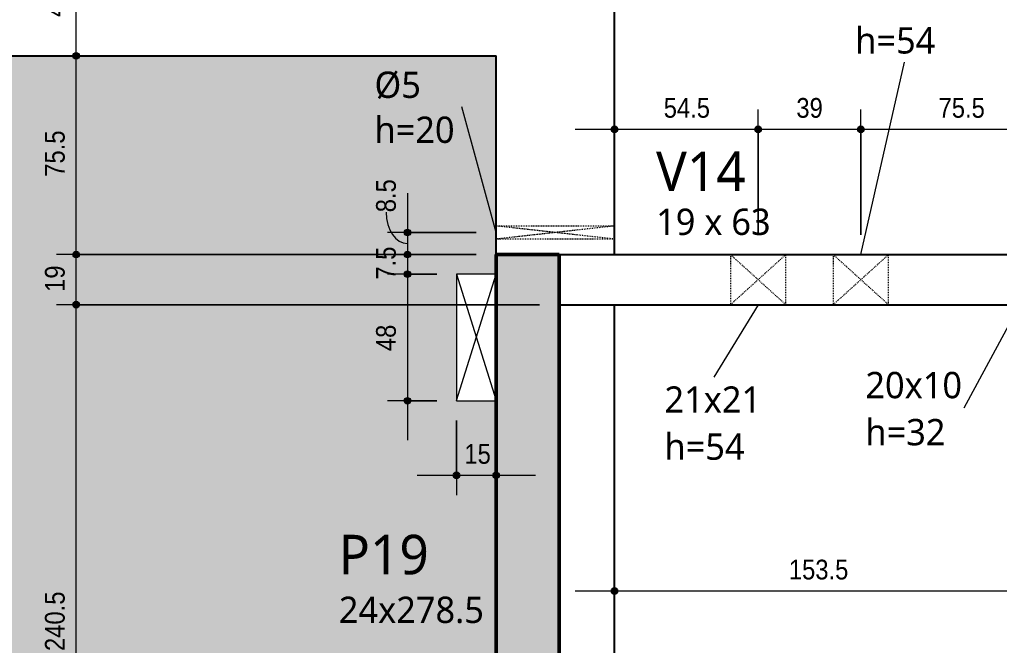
# Model space of a CAD drawing. Header units: centimetres. Extents: x -1475 to 26035, y -1239 to 84208.
# Drawn here: x 3866 to 4237.9, y -949.6 to -712 of the extents above; entities that cross this region are included whole.
import ezdxf

# ---------------------------------------------------------------- set-up
doc = ezdxf.new("R2010")
doc.units = ezdxf.units.CM
doc.linetypes.add('Traço', pattern=[0.6349999999999998, 0.3174999999999999, -0.3174999999999999])
for name, color, linetype, lineweight in [('A-ANNO-DIMS', 7, 'Continuous', 9), ('A-ANNO-DIMS-50', 7, 'Continuous', 9), ('A-FLOR', 7, 'Continuous', 9), ('A-GENM', 7, 'Continuous', 18), ('A-GENM-HDLN', 7, 'Traço', 18), ('A-GENM-IDEN', 7, 'Continuous', 9), ('S-BEAM', 7, 'Continuous', 9), ('S-BEAM-IDEN', 7, 'Continuous', 9), ('S-COLS', 7, 'Continuous', 9), ('S-COLS-IDEN', 7, 'Continuous', 9)]:
    doc.layers.add(name, color=color, linetype=linetype, lineweight=lineweight)
doc.styles.add('Fira Sans', font='', dxfattribs={"width": 0.9, "height": 7.5})
doc.styles.add('Gadugi', font='gadugi.ttf', dxfattribs={"height": 14.99999999999999})
doc.styles.add('Gadugi_1', font='gadugi.ttf', dxfattribs={"height": 9.999999999999993})
doc.styles.get('Fira Sans').set_extended_font_data('Fira Sans')
doc.dimstyles.new('PED_R80_1_5mm_ACIMA_As_ESQ__R00', dxfattribs={"dimscale": 30.48, "dimtxt": 10.22984559970693, "dimasz": 0.3280839895013123, "dimexe": 0.2460629921259842, "dimexo": 0.2460629921259842, "dimgap": 0.04921259842519685, "dimtad": 1, "dimdec": 1, "dimrnd": 0.5, "dimdsep": 46, "dimtxsty": 'Fira Sans', "dimblk1": 'DOTSMALL', "dimblk2": 'DOTSMALL', "dimsah": 1, "dimcen": 0.09, "dimdle": 0.4921259842519685, "dimazin": 0, "dimtfac": 1, "dimtdec": 4, "dimtix": 1, "dimtmove": 0, "dimatfit": 3, "dimfxl": 1, "dimtvp": 1, "dimtolj": 1, "dimtzin": 0, "dimarcsym": 2})
doc.dimstyles.new('PED_R80_1_5mm_ACIMA_As_ESQ__R00_1', dxfattribs={"dimscale": 30.48, "dimtxt": 10.22984559970693, "dimasz": 0.3280839895013123, "dimexe": 0.2460629921259842, "dimexo": 0.2460629921259842, "dimgap": 0.04921259842519685, "dimtad": 1, "dimdec": 1, "dimrnd": 0.5, "dimdsep": 46, "dimtxsty": 'Fira Sans', "dimblk1": 'DOTSMALL', "dimblk2": 'DOTSMALL', "dimsah": 1, "dimcen": 0.09, "dimdle": 0.4921259842519685, "dimazin": 0, "dimtfac": 1, "dimtdec": 4, "dimtix": 1, "dimtmove": 1, "dimatfit": 3, "dimfxl": 1, "dimtvp": 1, "dimtolj": 1, "dimtzin": 0, "dimarcsym": 2})
doc.dimstyles.new('PED_R80_1_5mm_ACIMA_As_ESQ__R00_3', dxfattribs={"dimscale": 30.48, "dimtxt": 10.22984559970693, "dimasz": 0.3280839895013123, "dimexe": 0.2460629921259842, "dimexo": 0.2460629921259842, "dimgap": 0.04921259842519685, "dimtad": 1, "dimdec": 1, "dimrnd": 0.5, "dimdsep": 46, "dimtxsty": 'Fira Sans', "dimblk1": 'DOTSMALL', "dimblk2": 'DOTSMALL', "dimsah": 1, "dimcen": 0.09, "dimdle": 0.4921259842519685, "dimazin": 0, "dimtfac": 1, "dimtdec": 4, "dimtix": 1, "dimtmove": 0, "dimatfit": 3, "dimfxl": 1, "dimtvp": 1, "dimtolj": 1, "dimtzin": 0, "dimarcsym": 2})

# ---------------------------------------------------------------- blocks, each defined once
blk = doc.blocks.new('PED_FURO_CIRCULAR_R04_2020 _INSTÂNCIA_ - FURO CIRC-3758922-PL200 - FORMA DO DUPLEX INFERIOR')
at = {"layer": 'A-GENM-HDLN'}
for p, q in [((2.500000000000612, -22.50000000000068), (-2.499999999999365, 22.49999999999919)), ((-2.499999999999365, -22.50000000000068), (2.500000000000612, 22.49999999999919)), ((-2.499999999999365, -22.50000000000068), (-2.499999999999365, 22.49999999999919)), ((2.500000000000612, 22.49999999999919), (2.500000000000612, -22.50000000000068))]:
    blk.add_line(p, q, dxfattribs=at)
blk = doc.blocks.new('PED_FURO_RETANGULAR_R04_2020 _INSTÂNCIA_ - FURO RET-4054831-PL200 - FORMA DO DUPLEX INFERIOR')
at = {"layer": 'A-GENM-HDLN'}
for p, q in [((-10.49999999999937, -9.499999999999448), (10.50000000000068, 9.500000000000858)), ((-10.49999999999937, 9.500000000000858), (10.50000000000068, -9.499999999999448)), ((-10.49999999999937, 9.500000000000858), (-10.49999999999937, -9.499999999999448)), ((10.50000000000068, -9.499999999999448), (10.50000000000068, 9.500000000000858))]:
    blk.add_line(p, q, dxfattribs=at)
blk = doc.blocks.new('DIMBLOCK237-PL200 - FORMA DO DUPLEX INFERIOR')
at = {"layer": 'A-ANNO-DIMS-50', "true_color": 0x000032}
h = blk.add_hatch(color=178, dxfattribs=at)
edge = h.paths.add_edge_path(flags=0)
edge.add_arc((4031.832146776258, -885.0237263070013), 1.25, 0, 360)
h = blk.add_hatch(color=178, dxfattribs=at)
edge = h.paths.add_edge_path(flags=0)
edge.add_arc((4046.830040947419, -885.0237263070013), 1.25, 0, 360)
at = {"layer": 'A-ANNO-DIMS-50', "color": 178, "true_color": 0x000032}
for p, q in [((4031.832146776258, -864.1977276800777), (4031.832146776258, -892.5237263070013)), ((4031.832146776258, -885.0237263070013), (4031.832146776258, -864.1977276800777)), ((4046.830040947419, -890.755959354035), (4046.830040947419, -877.5237263070013)), ((4016.832146776258, -885.0237263070013), (4061.830040947419, -885.0237263070013)), ((4046.830040947419, -885.0237263070013), (4046.830040947419, -890.7559593540351))]:
    blk.add_line(p, q, dxfattribs=at)
for centre in [(4031.832146776258, -885.0237263070013), (4046.830040947419, -885.0237263070013)]:
    blk.add_circle(centre, 1.25, dxfattribs=at)
at = {"layer": 'A-ANNO-DIMS-50', "color": 0, "insert": (4034.806354461969, -873.1383852404173), "char_height": 7.5, "width": 10.8593745596889, "attachment_point": 1, "line_spacing_factor": 1.049214933303275, "style": 'Fira Sans'}
blk.add_mtext('15', dxfattribs=at)
blk = doc.blocks.new('_DotSmall')
at = {"color": 0, "linetype": 'ByBlock', "const_width": 0.5}
blk.add_lwpolyline([(-0.0625, 0, 1), (0.0625, 0, 1)], format="xyb", close=True, dxfattribs=at)
blk = doc.blocks.new('DIMBLOCK238-PL200 - FORMA DO DUPLEX INFERIOR')
at = {"layer": 'A-ANNO-DIMS-50', "true_color": 0x000032}
h = blk.add_hatch(color=178, dxfattribs=at)
edge = h.paths.add_edge_path(flags=0)
edge.add_arc((4013.171094408877, -792.8584961664592), 1.25, 0, 360)
h = blk.add_hatch(color=178, dxfattribs=at)
edge = h.paths.add_edge_path(flags=0)
edge.add_arc((4013.171094408877, -801.2499793059804), 1.25, 0, 360)
at = {"layer": 'A-ANNO-DIMS-50', "color": 178, "true_color": 0x000032}
for p, q in [((4013.171094408877, -777.8584961664593), (4013.171094408877, -801.2499793059804)), ((4039.33004094742, -792.8584961664592), (4005.671094408877, -792.8584961664592)), ((4013.171094408877, -792.8584961664592), (4039.33004094742, -792.8584961664592)), ((4039.330040947419, -801.2499793059804), (4005.671094408877, -801.2499793059804)), ((4013.171094408877, -801.2499793059806), (4039.330040947419, -801.2499793059806))]:
    blk.add_line(p, q, dxfattribs=at)
for centre in [(4013.171094408877, -792.8584961664592), (4013.171094408877, -801.2499793059804)]:
    blk.add_circle(centre, 1.25, dxfattribs=at)
blk.add_ellipse((4013.171094408877, -785.1686564046485), major_axis=(0, 11.88558133157142), ratio=0.6779300993669043, start_param=1.570796326794898, end_param=3.141592653589789, dxfattribs=at)
at = {"layer": 'A-ANNO-DIMS-50', "color": 0, "insert": (4001.285753342293, -785.1686564046485), "char_height": 7.5, "width": 14.95131279957167, "attachment_point": 1, "rotation": 90, "line_spacing_factor": 1.049214933303275, "style": 'Fira Sans'}
blk.add_mtext('8.5', dxfattribs=at)
blk = doc.blocks.new('DIMBLOCK239-PL200 - FORMA DO DUPLEX INFERIOR')
at = {"layer": 'A-ANNO-DIMS-50', "true_color": 0x000032}
h = blk.add_hatch(color=178, dxfattribs=at)
edge = h.paths.add_edge_path(flags=0)
edge.add_arc((4013.171094408877, -801.2499793059804), 1.25, 0, 360)
h = blk.add_hatch(color=178, dxfattribs=at)
edge = h.paths.add_edge_path(flags=0)
edge.add_arc((4013.171094408877, -808.7018230284767), 1.25, 0, 360)
at = {"layer": 'A-ANNO-DIMS-50', "color": 178, "true_color": 0x000032}
for p, q in [((4039.330040947419, -801.2499793059804), (4005.671094408877, -801.2499793059804)), ((4013.171094408877, -801.2499793059804), (4013.171094408877, -808.7018230284767)), ((4013.171094408877, -801.2499793059806), (4039.330040947419, -801.2499793059806)), ((4024.332146776258, -808.7018230284767), (4005.671094408877, -808.7018230284767)), ((4013.171094408877, -808.7018230284767), (4024.332146776258, -808.7018230284767))]:
    blk.add_line(p, q, dxfattribs=at)
for centre in [(4013.171094408877, -801.2499793059804), (4013.171094408877, -808.7018230284767)]:
    blk.add_circle(centre, 1.25, dxfattribs=at)
at = {"layer": 'A-ANNO-DIMS-50', "color": 0, "insert": (4001.285753342293, -810.7465833003967), "char_height": 7.5, "width": 13.84963711960323, "attachment_point": 1, "rotation": 90, "line_spacing_factor": 1.049214933303275, "style": 'Fira Sans'}
blk.add_mtext('7.5', dxfattribs=at)
blk = doc.blocks.new('DIMBLOCK240-PL200 - FORMA DO DUPLEX INFERIOR')
at = {"layer": 'A-ANNO-DIMS-50', "true_color": 0x000032}
h = blk.add_hatch(color=178, dxfattribs=at)
edge = h.paths.add_edge_path(flags=0)
edge.add_arc((4013.171094408877, -808.7018230284767), 1.25, 0, 360)
h = blk.add_hatch(color=178, dxfattribs=at)
edge = h.paths.add_edge_path(flags=0)
edge.add_arc((4013.171094408877, -856.6977276800778), 1.25, 0, 360)
at = {"layer": 'A-ANNO-DIMS-50', "color": 178, "true_color": 0x000032}
for p, q in [((4024.332146776258, -808.7018230284767), (4005.671094408877, -808.7018230284767)), ((4013.171094408877, -808.7018230284767), (4013.171094408877, -871.6977276800778)), ((4013.171094408877, -808.7018230284767), (4024.332146776258, -808.7018230284767)), ((4024.332146776258, -856.6977276800778), (4005.671094408877, -856.6977276800778)), ((4013.171094408877, -856.6977276800777), (4024.332146776258, -856.6977276800777))]:
    blk.add_line(p, q, dxfattribs=at)
for centre in [(4013.171094408877, -808.7018230284767), (4013.171094408877, -856.6977276800778)]:
    blk.add_circle(centre, 1.25, dxfattribs=at)
at = {"layer": 'A-ANNO-DIMS-50', "color": 0, "insert": (4001.285753342293, -837.8802740874621), "char_height": 7.5, "width": 12.43319695964381, "attachment_point": 1, "rotation": 90, "line_spacing_factor": 1.049214933303275, "style": 'Fira Sans'}
blk.add_mtext('48', dxfattribs=at)
blk = doc.blocks.new('DIMBLOCK245-PL200 - FORMA DO DUPLEX INFERIOR')
at = {"layer": 'A-ANNO-DIMS-50', "true_color": 0x000032}
h = blk.add_hatch(color=178, dxfattribs=at)
edge = h.paths.add_edge_path(flags=0)
edge.add_arc((4091.83004094742, -753.6801659171961), 1.249999999999972, 0, 360)
h = blk.add_hatch(color=178, dxfattribs=at)
edge = h.paths.add_edge_path(flags=0)
edge.add_arc((4146.330018946143, -753.6801659171961), 1.25, 0, 360)
at = {"layer": 'A-ANNO-DIMS-50', "color": 178, "true_color": 0x000032}
for p, q in [((4091.83004094742, -759.4123989642326), (4091.83004094742, -746.1801659171962)), ((4146.330018946143, -793.7499793059806), (4146.330018946143, -746.1801659171962)), ((4076.83004094742, -753.6801659171961), (4146.330018946143, -753.6801659171961)), ((4091.83004094742, -753.6801659171961), (4091.83004094742, -759.4123989642326)), ((4146.330018946143, -753.6801659171961), (4146.330018946143, -793.7499793059806))]:
    blk.add_line(p, q, dxfattribs=at)
for centre, radius in [((4091.83004094742, -753.6801659171961), 1.249999999999972), ((4146.330018946143, -753.6801659171961), 1.25)]:
    blk.add_circle(centre, radius, dxfattribs=at)
at = {"layer": 'A-ANNO-DIMS-50', "color": 0, "insert": (4110.489582680361, -741.794824850612), "char_height": 7.5, "width": 20.61707343940935, "attachment_point": 1, "line_spacing_factor": 1.049214933303275, "style": 'Fira Sans'}
blk.add_mtext('54.5', dxfattribs=at)
blk = doc.blocks.new('DIMBLOCK246-PL200 - FORMA DO DUPLEX INFERIOR')
at = {"layer": 'A-ANNO-DIMS-50', "true_color": 0x000032}
h = blk.add_hatch(color=178, dxfattribs=at)
edge = h.paths.add_edge_path(flags=0)
edge.add_arc((4146.330018946143, -753.6801659171961), 1.25, 0, 360)
h = blk.add_hatch(color=178, dxfattribs=at)
edge = h.paths.add_edge_path(flags=0)
edge.add_arc((4185.330018946143, -753.6801659171961), 1.25, 0, 360)
at = {"layer": 'A-ANNO-DIMS-50', "color": 178, "true_color": 0x000032}
for p, q in [((4146.330018946143, -793.7499793059806), (4146.330018946143, -746.1801659171962)), ((4185.330018946143, -793.7499793059802), (4185.330018946143, -746.1801659171962)), ((4146.330018946143, -753.6801659171961), (4185.330018946143, -753.6801659171961)), ((4146.330018946143, -753.6801659171961), (4146.330018946143, -793.7499793059806)), ((4185.330018946143, -753.6801659171961), (4185.330018946143, -793.7499793059801))]:
    blk.add_line(p, q, dxfattribs=at)
for centre in [(4146.330018946143, -753.6801659171961), (4185.330018946143, -753.6801659171961)]:
    blk.add_circle(centre, 1.25, dxfattribs=at)
at = {"layer": 'A-ANNO-DIMS-50', "color": 0, "insert": (4160.846248012953, -741.794824850612), "char_height": 7.5, "width": 11.96105023965734, "attachment_point": 1, "line_spacing_factor": 1.049214933303275, "style": 'Fira Sans'}
blk.add_mtext('39', dxfattribs=at)
blk = doc.blocks.new('DIMBLOCK247-PL200 - FORMA DO DUPLEX INFERIOR')
at = {"layer": 'A-ANNO-DIMS-50', "true_color": 0x000032}
h = blk.add_hatch(color=178, dxfattribs=at)
edge = h.paths.add_edge_path(flags=0)
edge.add_arc((4185.330018946143, -753.6801659171961), 1.25, 0, 360)
h = blk.add_hatch(color=178, dxfattribs=at)
edge = h.paths.add_edge_path(flags=0)
edge.add_arc((4260.717781270901, -753.6801659171961), 1.250000000000113, 0, 360)
at = {"layer": 'A-ANNO-DIMS-50', "color": 178, "true_color": 0x000032}
for p, q in [((4185.330018946143, -793.7499793059802), (4185.330018946143, -746.1801659171962)), ((4260.717781270901, -793.7499793059803), (4260.717781270901, -746.1801659171962)), ((4185.330018946143, -753.6801659171961), (4260.717781270901, -753.6801659171961)), ((4185.330018946143, -753.6801659171961), (4185.330018946143, -793.7499793059801)), ((4260.717781270901, -753.6801659171961), (4260.717781270901, -793.7499793059803))]:
    blk.add_line(p, q, dxfattribs=at)
for centre, radius in [((4185.330018946143, -753.6801659171961), 1.25), ((4260.717781270901, -753.6801659171961), 1.250000000000113)]:
    blk.add_circle(centre, radius, dxfattribs=at)
at = {"layer": 'A-ANNO-DIMS-50', "color": 0, "insert": (4214.826908442091, -741.794824850612), "char_height": 7.5, "width": 19.6727799994364, "attachment_point": 1, "line_spacing_factor": 1.049214933303275, "style": 'Fira Sans'}
blk.add_mtext('75.5', dxfattribs=at)
blk = doc.blocks.new('DIMBLOCK258-PL200 - FORMA DO DUPLEX INFERIOR')
at = {"layer": 'A-ANNO-DIMS-50', "true_color": 0x000032}
h = blk.add_hatch(color=178, dxfattribs=at)
edge = h.paths.add_edge_path(flags=0)
edge.add_arc((4091.830040947422, -928.929910496229), 1.250000000000028, 0, 360)
h = blk.add_hatch(color=178, dxfattribs=at)
edge = h.paths.add_edge_path(flags=0)
edge.add_arc((4245.279068773133, -928.929910496229), 1.25, 0, 360)
at = {"layer": 'A-ANNO-DIMS-50', "color": 178, "true_color": 0x000032}
for p, q in [((4245.279068773133, -879.697746765876), (4245.279068773133, -936.429910496229)), ((4245.279068773133, -928.929910496229), (4245.279068773133, -879.697746765876)), ((4091.830040947422, -934.6621435432642), (4091.830040947422, -921.4299104962291)), ((4076.830040947422, -928.929910496229), (4245.279068773133, -928.929910496229)), ((4091.830040947422, -928.929910496229), (4091.830040947422, -934.6621435432643))]:
    blk.add_line(p, q, dxfattribs=at)
for centre, radius in [((4091.830040947422, -928.929910496229), 1.250000000000028), ((4245.279068773133, -928.929910496229), 1.25)]:
    blk.add_circle(centre, radius, dxfattribs=at)
at = {"layer": 'A-ANNO-DIMS-50', "color": 0, "insert": (4157.996829593913, -917.044569429645), "char_height": 7.5, "width": 25.33854063927409, "attachment_point": 1, "line_spacing_factor": 1.049214933303275, "style": 'Fira Sans'}
blk.add_mtext('153.5', dxfattribs=at)
blk = doc.blocks.new('DIMBLOCK284-PL200 - FORMA DO DUPLEX INFERIOR')
at = {"layer": 'A-ANNO-DIMS-50', "true_color": 0x000032}
h = blk.add_hatch(color=178, dxfattribs=at)
edge = h.paths.add_edge_path(flags=0)
edge.add_arc((3887.458137116893, -820.2499793059809), 1.249999999999943, 0, 360)
h = blk.add_hatch(color=178, dxfattribs=at)
edge = h.paths.add_edge_path(flags=0)
edge.add_arc((3887.458137116893, -1060.74997930598), 1.249999999999943, 0, 360)
at = {"layer": 'A-ANNO-DIMS-50', "color": 178, "true_color": 0x000032}
for p, q in [((4063.330040947419, -820.2499793059809), (3879.958137116893, -820.2499793059809)), ((3887.458137116893, -1060.74997930598), (3887.458137116893, -820.2499793059809)), ((3887.458137116893, -820.2499793059809), (4063.330040947419, -820.2499793059809)), ((3893.190370163927, -1060.74997930598), (3879.958137116893, -1060.74997930598)), ((3887.458137116893, -1060.74997930598), (3893.190370163927, -1060.74997930598))]:
    blk.add_line(p, q, dxfattribs=at)
for centre in [(3887.458137116893, -820.2499793059809), (3887.458137116893, -1060.74997930598)]:
    blk.add_circle(centre, 1.249999999999943, dxfattribs=at)
at = {"layer": 'A-ANNO-DIMS-50', "color": 0, "insert": (3875.572796050309, -951.7134639056592), "char_height": 7.5, "width": 26.912363039229, "attachment_point": 1, "rotation": 90, "line_spacing_factor": 1.049214933303275, "style": 'Fira Sans'}
blk.add_mtext('240.5', dxfattribs=at)
blk = doc.blocks.new('DIMBLOCK285-PL200 - FORMA DO DUPLEX INFERIOR')
at = {"layer": 'A-ANNO-DIMS-50', "true_color": 0x000032}
h = blk.add_hatch(color=178, dxfattribs=at)
edge = h.paths.add_edge_path(flags=0)
edge.add_arc((3887.458137116893, -801.2499793059804), 1.249999999999943, 0, 360)
h = blk.add_hatch(color=178, dxfattribs=at)
edge = h.paths.add_edge_path(flags=0)
edge.add_arc((3887.458137116893, -820.2499793059809), 1.249999999999943, 0, 360)
at = {"layer": 'A-ANNO-DIMS-50', "color": 178, "true_color": 0x000032}
for p, q in [((4039.330040947419, -801.2499793059804), (3879.958137116893, -801.2499793059804)), ((3887.458137116893, -820.2499793059809), (3887.458137116893, -801.2499793059804)), ((3887.458137116893, -801.2499793059806), (4039.330040947419, -801.2499793059806)), ((4063.330040947419, -820.2499793059809), (3879.958137116893, -820.2499793059809)), ((3887.458137116893, -820.2499793059809), (4063.330040947419, -820.2499793059809))]:
    blk.add_line(p, q, dxfattribs=at)
for centre in [(3887.458137116893, -801.2499793059804), (3887.458137116893, -820.2499793059809)]:
    blk.add_circle(centre, 1.249999999999943, dxfattribs=at)
at = {"layer": 'A-ANNO-DIMS-50', "color": 0, "insert": (3875.572796050309, -815.4058705725141), "char_height": 7.5, "width": 11.17413903967988, "attachment_point": 1, "rotation": 90, "line_spacing_factor": 1.049214933303275, "style": 'Fira Sans'}
blk.add_mtext('19', dxfattribs=at)
blk = doc.blocks.new('DIMBLOCK286-PL200 - FORMA DO DUPLEX INFERIOR')
at = {"layer": 'A-ANNO-DIMS-50', "true_color": 0x000032}
h = blk.add_hatch(color=178, dxfattribs=at)
edge = h.paths.add_edge_path(flags=0)
edge.add_arc((3887.458137116893, -725.7499793059852), 1.249999999999943, 0, 360)
h = blk.add_hatch(color=178, dxfattribs=at)
edge = h.paths.add_edge_path(flags=0)
edge.add_arc((3887.458137116893, -801.2499793059804), 1.249999999999943, 0, 360)
at = {"layer": 'A-ANNO-DIMS-50', "color": 178, "true_color": 0x000032}
for p, q in [((3893.190370163927, -725.7499793059852), (3879.958137116893, -725.7499793059852)), ((3887.458137116893, -801.2499793059804), (3887.458137116893, -725.7499793059852)), ((3887.458137116893, -725.7499793059852), (3893.190370163927, -725.7499793059852)), ((4039.330040947419, -801.2499793059804), (3879.958137116893, -801.2499793059804)), ((3887.458137116893, -801.2499793059806), (4039.330040947419, -801.2499793059806))]:
    blk.add_line(p, q, dxfattribs=at)
for centre in [(3887.458137116893, -725.7499793059852), (3887.458137116893, -801.2499793059804)]:
    blk.add_circle(centre, 1.249999999999943, dxfattribs=at)
at = {"layer": 'A-ANNO-DIMS-50', "color": 0, "insert": (3875.572796050309, -771.6969709724146), "char_height": 7.5, "width": 19.6727799994364, "attachment_point": 1, "rotation": 90, "line_spacing_factor": 1.049214933303275, "style": 'Fira Sans'}
blk.add_mtext('75.5', dxfattribs=at)
blk = doc.blocks.new('DIMBLOCK287-PL200 - FORMA DO DUPLEX INFERIOR')
at = {"layer": 'A-ANNO-DIMS-50', "true_color": 0x000032}
h = blk.add_hatch(color=178, dxfattribs=at)
edge = h.paths.add_edge_path(flags=0)
edge.add_arc((3887.458137116893, -685.7499793059849), 1.249999999999943, 0, 360)
h = blk.add_hatch(color=178, dxfattribs=at)
edge = h.paths.add_edge_path(flags=0)
edge.add_arc((3887.458137116893, -725.7499793059852), 1.249999999999943, 0, 360)
at = {"layer": 'A-ANNO-DIMS-50', "color": 178, "true_color": 0x000032}
for p, q in [((3893.190370163927, -685.7499793059849), (3879.958137116893, -685.7499793059849)), ((3887.458137116893, -725.7499793059852), (3887.458137116893, -685.7499793059849)), ((3887.458137116893, -685.7499793059849), (3893.190370163927, -685.7499793059849)), ((3893.190370163927, -725.7499793059852), (3879.958137116893, -725.7499793059852)), ((3887.458137116893, -725.7499793059852), (3893.190370163927, -725.7499793059852))]:
    blk.add_line(p, q, dxfattribs=at)
for centre in [(3887.458137116893, -685.7499793059849), (3887.458137116893, -725.7499793059852)]:
    blk.add_circle(centre, 1.249999999999943, dxfattribs=at)
at = {"layer": 'A-ANNO-DIMS-50', "color": 0, "insert": (3875.572796050309, -710.9960539725016), "char_height": 7.5, "width": 12.5905791996393, "attachment_point": 1, "rotation": 90, "line_spacing_factor": 1.049214933303275, "style": 'Fira Sans'}
blk.add_mtext('40', dxfattribs=at)

msp = doc.modelspace()

# ---------------------------------------------------------------- hatches: boundary and pattern name
at = {"layer": 'A-FLOR', "lineweight": 18, "true_color": 0xd9d9d9}
msp.add_hatch(color=254, dxfattribs=at).paths.add_polyline_path([(3163.830040947468, -1060.749979305981), (3370.830040947416, -1060.749979305981), (3370.830040947417, -998.8124829924199), (3368.1136549721, -993.7304822769712), (3366.406482535325, -988.10268896647), (3365.830040947418, -982.2499793059864), (3366.406482535325, -976.3972696455022), (3368.113654972079, -970.7694763350327), (3370.885952578345, -965.5828723153978), (3374.616837511822, -961.0367758703901), (3379.162933956834, -957.30589093691), (3384.349537976465, -954.5335933306469), (3389.977331286935, -952.8264208938895), (3395.830040947414, -952.2499793059867), (3401.682750607905, -952.8264208938895), (3407.310543918371, -954.5335933306469), (3412.497147938009, -957.30589093691), (3417.043244383014, -961.0367758703901), (3420.774129316497, -965.5828723153978), (3423.546426922757, -970.7694763350327), (3425.253599359517, -976.397269645501), (3425.830040947418, -982.2499793059864), (3425.253599359517, -988.1026889664705), (3423.546426922284, -993.7304822778284), (3420.830040947418, -998.9170862965741), (3420.830040947417, -1060.749979305981), (4046.830040947422, -1060.749979305981), (4046.83004094742, -856.6977276800784), (4031.832146776258, -856.6977276800784), (4031.832146776258, -808.7018230284777), (4046.83004094742, -808.7018230284777), (4046.830040947419, -725.7499793059858), (3244.830040947418, -725.7499793059858), (3244.830040947418, -704.7499793059858), (3163.830040947468, -704.7499793059849), (3163.830040947468, -733.0567030545847)], flags=0)
at = {"layer": 'S-COLS', "true_color": 0x808080}
msp.add_hatch(color=8, dxfattribs=at).paths.add_polyline_path([(4070.830040947419, -1079.749979305981), (4070.830040947419, -801.2499793059811), (4046.830040947419, -801.2499793059811), (4046.830040947419, -1079.749979305981)], flags=0)

# ---------------------------------------------------------------- linework, layer by layer
at = {"lineweight": 18}
for p, q in [((4031.837107713759, -808.7176977471723), (4046.825080009919, -856.6783592160841)), ((4031.837107713759, -856.6818529613819), (4046.825080009919, -808.7211914924702))]:
    msp.add_line(p, q, dxfattribs=at)
at = {"layer": 'A-FLOR', "lineweight": 18}
for p, q in [((4046.83004094742, -808.7018230284767), (4031.832146776258, -808.7018230284767)), ((4031.832146776258, -808.7018230284767), (4031.832146776258, -856.6977276800777)), ((4031.832146776258, -856.6977276800777), (4046.83004094742, -856.6977276800777))]:
    msp.add_line(p, q, dxfattribs=at)
at = {"layer": 'A-GENM-IDEN'}
for p, q in [((4185.330018946144, -801.2499793059799), (4201.886893495876, -728.2137091341658)), ((4046.83004094742, -792.8584961664592), (4033.791592055346, -745.1770049618343)), ((4250.717781270901, -810.7499793059803), (4224.449454137597, -859.5600850295633)), ((4146.330018946144, -820.2499793059812), (4129.473162985271, -847.708807554104))]:
    msp.add_line(p, q, dxfattribs=at)
at = {"layer": 'S-BEAM', "lineweight": 25}
for p, q in [((4091.830040947421, -801.2499793059806), (4091.83004094742, -685.7499793059849)), ((3304.83004094742, -725.7499793059853), (4046.83004094742, -725.7499793059853)), ((4046.83004094742, -801.2499793059806), (4046.83004094742, -725.7499793059853)), ((4070.830040947419, -801.2499793059806), (4274.830018946999, -801.2499793059806)), ((4070.830040947419, -820.249979305981), (4497.829996946579, -820.249979305981)), ((4091.830040947424, -1060.74997930598), (4091.830040947421, -820.2499793059809))]:
    msp.add_line(p, q, dxfattribs=at)
at = {"layer": 'S-COLS', "lineweight": 50}
for p, q in [((4046.830040947419, -1079.749979305981), (4046.830040947419, -801.2499793059806)), ((4046.830040947419, -801.2499793059806), (4070.830040947419, -801.2499793059806)), ((4070.830040947419, -801.2499793059806), (4070.830040947419, -1079.749979305981))]:
    msp.add_line(p, q, dxfattribs=at)

# ---------------------------------------------------------------- block references
at = {"layer": 'A-GENM', "linetype": 'Traço'}
for name, p, rotation in [('PED_FURO_CIRCULAR_R04_2020 _INSTÂNCIA_ - FURO CIRC-3758922-PL200 - FORMA DO DUPLEX INFERIOR', (4069.33004094742, -792.85849616646), 89.99999999999955), ('PED_FURO_RETANGULAR_R04_2020 _INSTÂNCIA_ - FURO RET-4054831-PL200 - FORMA DO DUPLEX INFERIOR', (4146.330018946144, -810.7499793059801), 180), ('PED_FURO_RETANGULAR_R04_2020 _INSTÂNCIA_ - FURO RET-4054831-PL200 - FORMA DO DUPLEX INFERIOR', (4185.330018946144, -810.7499793059795), 180)]:
    msp.add_blockref(name, p, dxfattribs=dict(at, rotation=rotation))

# ---------------------------------------------------------------- texts
at = {"layer": 'A-GENM-IDEN', "char_height": 9.999999999999993, "attachment_point": 1, "style": 'Gadugi_1'}
for s, insert, width in [('h=54', (4183.186893495877, -714.923604967499), 39.68353124999997), ('Ø5', (4000.691592055346, -731.773604967499), 22.04640624999998), ('h=20', (4000.691592055346, -748.8501966228363), 39.68353124999997), ('20x10', (4187.049454137597, -845.766060035228), 44.89449999999997), ('21x21', (4110.773162985271, -851.2687033874372), 44.89449999999997), ('h=32', (4187.049454137597, -863.6239016905652), 39.68353124999997), ('h=54', (4110.773162985271, -869.1265450427744), 39.68353124999997)]:
    msp.add_mtext(s, dxfattribs=dict(at, insert=insert, width=width))
at = {"layer": 'S-BEAM-IDEN', "attachment_point": 1}
for s, insert, char_height, width, style in [('V14', (4107.563196153993, -762.1520316381262), 14.99999999999999, 44.09281249999997, 'Gadugi'), ('19 x 63', (4107.61205261684, -783.7867556693905), 9.999999999999993, 54.51474999999996, 'Gadugi_1')]:
    msp.add_mtext(s, dxfattribs=dict(at, insert=insert, char_height=char_height, width=width, style=style))
at = {"layer": 'S-COLS-IDEN', "attachment_point": 1}
for s, insert, char_height, width, style in [('P19', (3987.150059035704, -907.5849217747268), 14.99999999999999, 42.48943749999997, 'Gadugi'), ('24x278.5', (3987.150059035704, -931.0746193282022), 9.999999999999993, 66.94090624999997, 'Gadugi_1')]:
    msp.add_mtext(s, dxfattribs=dict(at, insert=insert, char_height=char_height, width=width, style=style))

# ---------------------------------------------------------------- dimensions: what is measured, and where the dimension line sits
at = {"layer": 'A-ANNO-DIMS', "color": 178, "true_color": 0x000032}
for base, p1, p2, dimstyle, override, picture, middle in [((3887.458137116895, -685.7499793059851), (3885.690370163927, -725.7499793059852), (3885.690370163927, -685.7499793059849), 'PED_R80_1_5mm_ACIMA_As_ESQ__R00_3', {"dimpost": '<>', "dimfxl": 40.00000000000034}, 'DIMBLOCK287-PL200 - FORMA DO DUPLEX INFERIOR', (3882.14282506989, -705.7499793059862)), ((3887.458137116895, -725.7499793059854), (4046.830040947419, -801.2499793059806), (3885.690370163927, -725.7499793059852), 'PED_R80_1_5mm_ACIMA_As_ESQ__R00_3', {"dimpost": '<>', "dimfxl": 177.9501152014564}, 'DIMBLOCK286-PL200 - FORMA DO DUPLEX INFERIOR', (3882.14282506989, -763.4999793059842)), ((4013.171094408879, -808.7018230284772), (4046.830040947419, -801.2499793059806), (4031.832146776258, -808.7018230284767), 'PED_R80_1_5mm_ACIMA_As_ESQ__R00', {"dimpost": '<>', "dimfxl": 16.74714317230969}, 'DIMBLOCK239-PL200 - FORMA DO DUPLEX INFERIOR', (4007.855782361873, -804.97590116723)), ((3887.458137116895, -801.249979305981), (4070.830040947419, -820.2499793059809), (4046.830040947419, -801.2499793059806), 'PED_R80_1_5mm_ACIMA_As_ESQ__R00_3', {"dimpost": '<>', "dimfxl": 30.61045573002815}, 'DIMBLOCK285-PL200 - FORMA DO DUPLEX INFERIOR', (3882.088398364052, -810.7499793059822)), ((4013.171094408879, -856.6977276800782), (4031.832146776258, -808.7018230284767), (4031.832146776258, -856.6977276800777), 'PED_R80_1_5mm_ACIMA_As_ESQ__R00', {"dimpost": '<>', "dimfxl": 47.99590465160099}, 'DIMBLOCK240-PL200 - FORMA DO DUPLEX INFERIOR', (4007.855782361873, -832.6997753542786)), ((3887.458137116895, -820.2499793059814), (3885.690370163927, -1060.74997930598), (4070.830040947419, -820.2499793059809), 'PED_R80_1_5mm_ACIMA_As_ESQ__R00_3', {"dimpost": '<>', "dimfxl": 303.5077391069618}, 'DIMBLOCK284-PL200 - FORMA DO DUPLEX INFERIOR', (3882.14282506989, -940.4999793059819))]:
    dim = msp.add_linear_dim(base=base, p1=p1, p2=p2, angle=89.99999999999991, dimstyle=dimstyle, override=override, dxfattribs=at)
    dim.commit()
    dim.dimension.update_dxf_attribs({"geometry": picture, "text_midpoint": middle})
for base, p1, p2, override, picture, middle in [((4146.330018946143, -753.6801659171961), (4091.83004094742, -751.9123989642326), (4146.330018946143, -801.2499793059807), {"dimpost": '<>', "dimfxl": 73.51492661929092}, 'DIMBLOCK245-PL200 - FORMA DO DUPLEX INFERIOR', (4119.080029946782, -748.3648538701914)), ((4185.330018946143, -753.6801659171961), (4146.330018946143, -801.2499793059807), (4185.330018946143, -801.2499793059801), {"dimpost": '<>', "dimfxl": 39}, 'DIMBLOCK246-PL200 - FORMA DO DUPLEX INFERIOR', (4165.830018946143, -748.3104271643541)), ((4260.717781270901, -753.6801659171961), (4185.330018946143, -801.2499793059801), (4260.717781270901, -801.2499793059803), {"dimpost": '<>', "dimfxl": 75.38776232475811}, 'DIMBLOCK247-PL200 - FORMA DO DUPLEX INFERIOR', (4223.023900108523, -748.3648538701914)), ((4046.830040947419, -885.0237263070013), (4031.832146776258, -856.6977276800777), (4046.830040947419, -883.255959354035), {"dimpost": '<>', "dimfxl": 30.5004344102985}, 'DIMBLOCK237-PL200 - FORMA DO DUPLEX INFERIOR', (4039.331093861839, -879.7084142599966)), ((4245.279068773133, -928.929910496229), (4091.830040947422, -927.1621435432643), (4245.279068773133, -872.1977467658759), {"dimpost": '<>', "dimfxl": 162.9959786429038}, 'DIMBLOCK258-PL200 - FORMA DO DUPLEX INFERIOR', (4168.554554860278, -923.6145984492243))]:
    dim = msp.add_linear_dim(base=base, p1=p1, p2=p2, dimstyle='PED_R80_1_5mm_ACIMA_As_ESQ__R00', override=override, dxfattribs=at)
    dim.commit()
    dim.dimension.update_dxf_attribs({"geometry": picture, "text_midpoint": middle})
dim = msp.add_linear_dim(base=(4013.171094408879, -801.249979305981), p1=(4046.83004094742, -792.8584961664592), p2=(4046.830040947419, -801.2499793059806), angle=89.99999999999991, dimstyle='PED_R80_1_5mm_ACIMA_As_ESQ__R00_1', override={"dimpost": '<>', "dimfxl": 8.39148313952137}, dxfattribs=at)
dim.commit()
dim.dimension.update_dxf_attribs({"geometry": 'DIMBLOCK238-PL200 - FORMA DO DUPLEX INFERIOR', "text_midpoint": (4006.285753342293, -777.6930000048626), "dimtype": 160, "text_rotation": 89.99999999999991})

doc.saveas('drawing.dxf')
